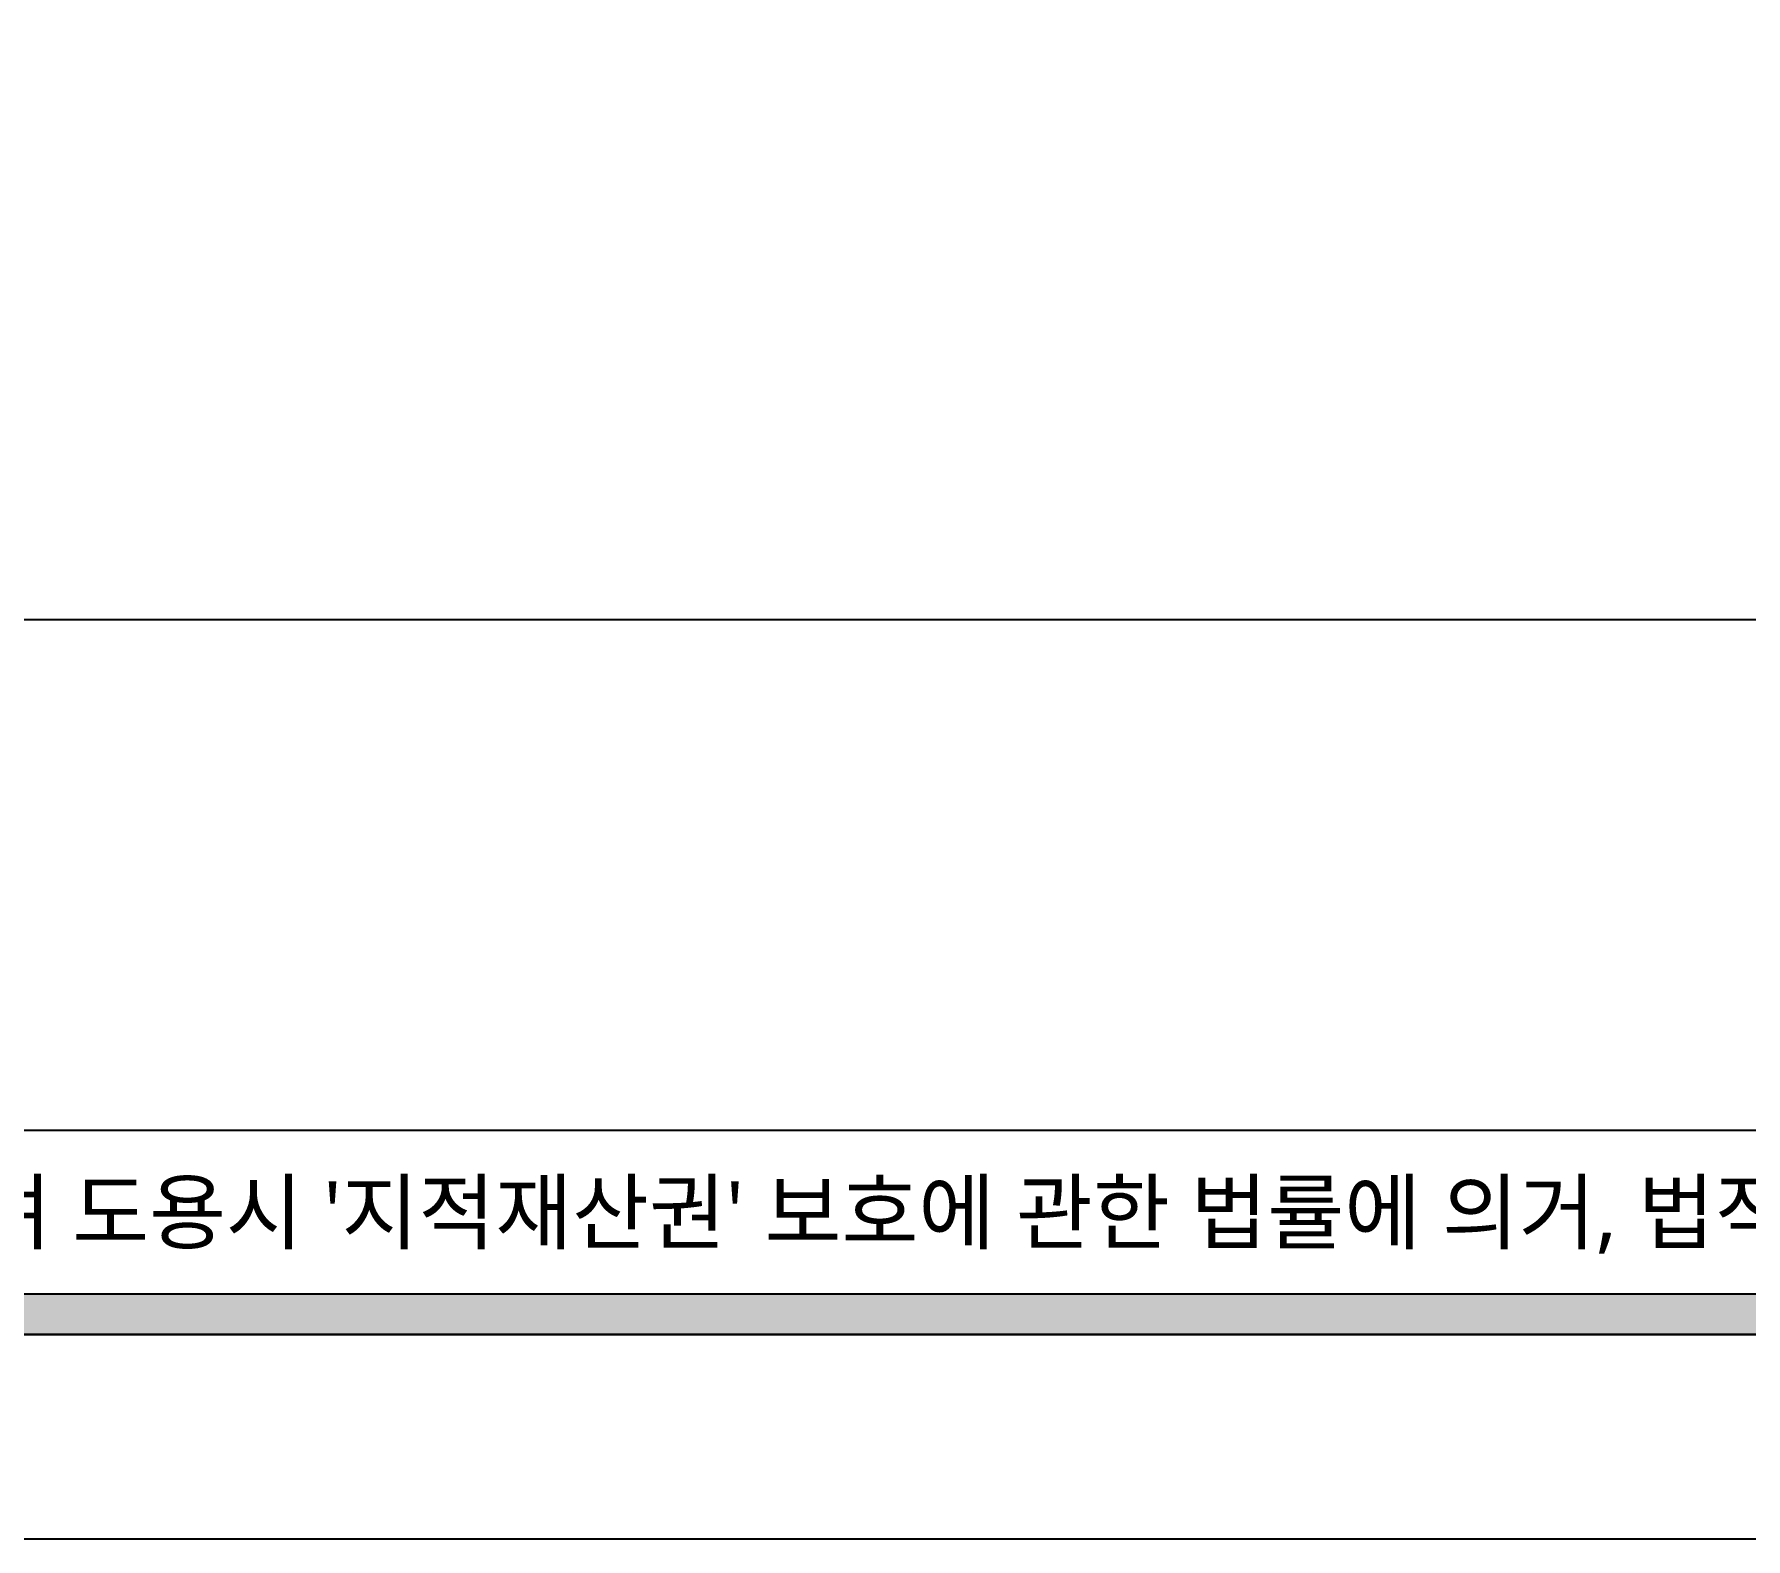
# Model space of a CAD drawing. Extents: x 11477420 to 23072185, y -28506554 to -14238804.
# Drawn here: x 11526014 to 11529366, y -14287924 to -14284977 of the extents above; entities that cross this region are included whole.
import ezdxf
from ezdxf.enums import TextEntityAlignment as Align

# ---------------------------------------------------------------- set-up
doc = ezdxf.new("R2010")
doc.units = 0
doc.header["$LTSCALE"] = 50
doc.header["$MEASUREMENT"] = 0
doc.layers.get('DEFPOINTS').update_dxf_attribs({"linetype": 'CONTINUOUS'})
for name, color, linetype in [('3.기호.계단선', 30, 'CONTINUOUS'), ('F-SYM', 7, 'CONTINUOUS'), ('FORM(YOURNAME)-11', 1, 'CONTINUOUS')]:
    doc.layers.add(name, color=color, linetype=linetype)
doc.styles.add('YOURNAME', font='HY울릉도M.TTF')
doc.styles.add('맑은 고딕', font='malgun.ttf')
doc.linetypes.add('BATTING', pattern='A,0.00254,-2.54,[134,ltypeshp.shx,S=2.54,R=0,X=-2.54,Y=0],-5.08,[134,ltypeshp.shx,S=2.54,R=180,X=2.54,Y=0],-2.54', length=10.16254)

# ---------------------------------------------------------------- blocks, each defined once
blk = doc.blocks.new('FORM-PLAN')
at = {"layer": 'FORM(YOURNAME)-11'}
h = blk.add_hatch(color=256, dxfattribs=at)
h.dxf.hatch_style = 1
h.paths.add_polyline_path([(-71444.2, 55115.2), (10555.8, 55115.2), (10555.8, 54915.2), (-71444.2, 54915.2)])
h.paths.add_polyline_path([(-71444.2, -2084.8), (10555.8, -2084.8), (10555.8, -2284.8), (-71444.2, -2284.8)])
at = {"layer": 'DEFPOINTS', "color": 158}
blk.add_line((1345.8, -1284.8), (-71444.2, -1284.8), dxfattribs=at)
for points in [[(-71444.2, -2284.8), (10555.8, -2284.8), (10555.8, 55115.2), (-71444.2, 55115.2)], [(-69444.2, 53115.2), (-64.2, 53115.2), (-64.2, 1215.2), (-69444.2, 1215.2)]]:
    blk.add_lwpolyline(points, close=True, dxfattribs=at)
at = {"layer": 'FORM(YOURNAME)-11', "color": 250}
blk.add_lwpolyline([(-72444.2, -3284.8), (11555.8, -3284.8), (11555.8, 56115.2), (-72444.2, 56115.2)], close=True, dxfattribs=at)
at = {"layer": 'FORM(YOURNAME)-11'}
blk.add_lwpolyline([(-71444.2, -2084.8), (10555.8, -2084.8), (10555.8, -2284.8), (-71444.2, -2284.8)], close=True, dxfattribs=at)
at = {"layer": 'FORM(YOURNAME)-11', "color": 1, "style": '맑은 고딕'}
blk.add_text("- 본 도서는 어떠한 경우에도 무단으로 도용할 수 없으며 도용시 '지적재산권' 보호에 관한 법률에 의거, 법적 분쟁이 발생합니다.  또한 본 도서에 관한 모든 저작권은 당사에 있습니다. -", height=300, dxfattribs=at).set_placement((-32989.5, -1684.8), align=Align.MIDDLE_CENTER)
at = {"layer": 'FORM(YOURNAME)-11', "color": 3, "style": 'YOURNAME'}
for tag, height, p in [('1', 450.5, (9905.3, 18187.7)), ('2', 450.5, (9905.3, 17544.1)), ('3', 450.5, (9905.3, 16257)), ('4', 450.5, (9905.3, 14326.3)), ('5', 514.9, (9905.3, 12009.4)), ('6', 514.9, (9905.3, 9756.9)), ('7', 514.9, (9905.3, 7504.4)), ('8', 514.9, (9905.3, 5251.9)), ('9', 514.9, (9905.3, 2999.4)), ('10', 514.9, (5655, 811.3)), ('11', 514.9, (9905.3, 746.9)), ('12', 514.9, (5655, -1441.2)), ('13', 514.9, (9905.3, -1441.2))]:
    blk.add_attdef(tag, text='', height=height, dxfattribs=at).set_placement(p, align=Align.MIDDLE_RIGHT)
blk = doc.blocks.new('*U529')
at = {"layer": 'F-SYM', "xscale": 0.4, "yscale": 0.4, "zscale": 0.4}
blk.add_blockref('FORM-PLAN', (11541597.7, -14286610.5), dxfattribs=at)

msp = doc.modelspace()

# ---------------------------------------------------------------- block references
at = {"layer": '3.기호.계단선', "linetype": 'BATTING'}
msp.add_blockref('*U529', (0, 0), dxfattribs=at)

doc.saveas('drawing.dxf')
